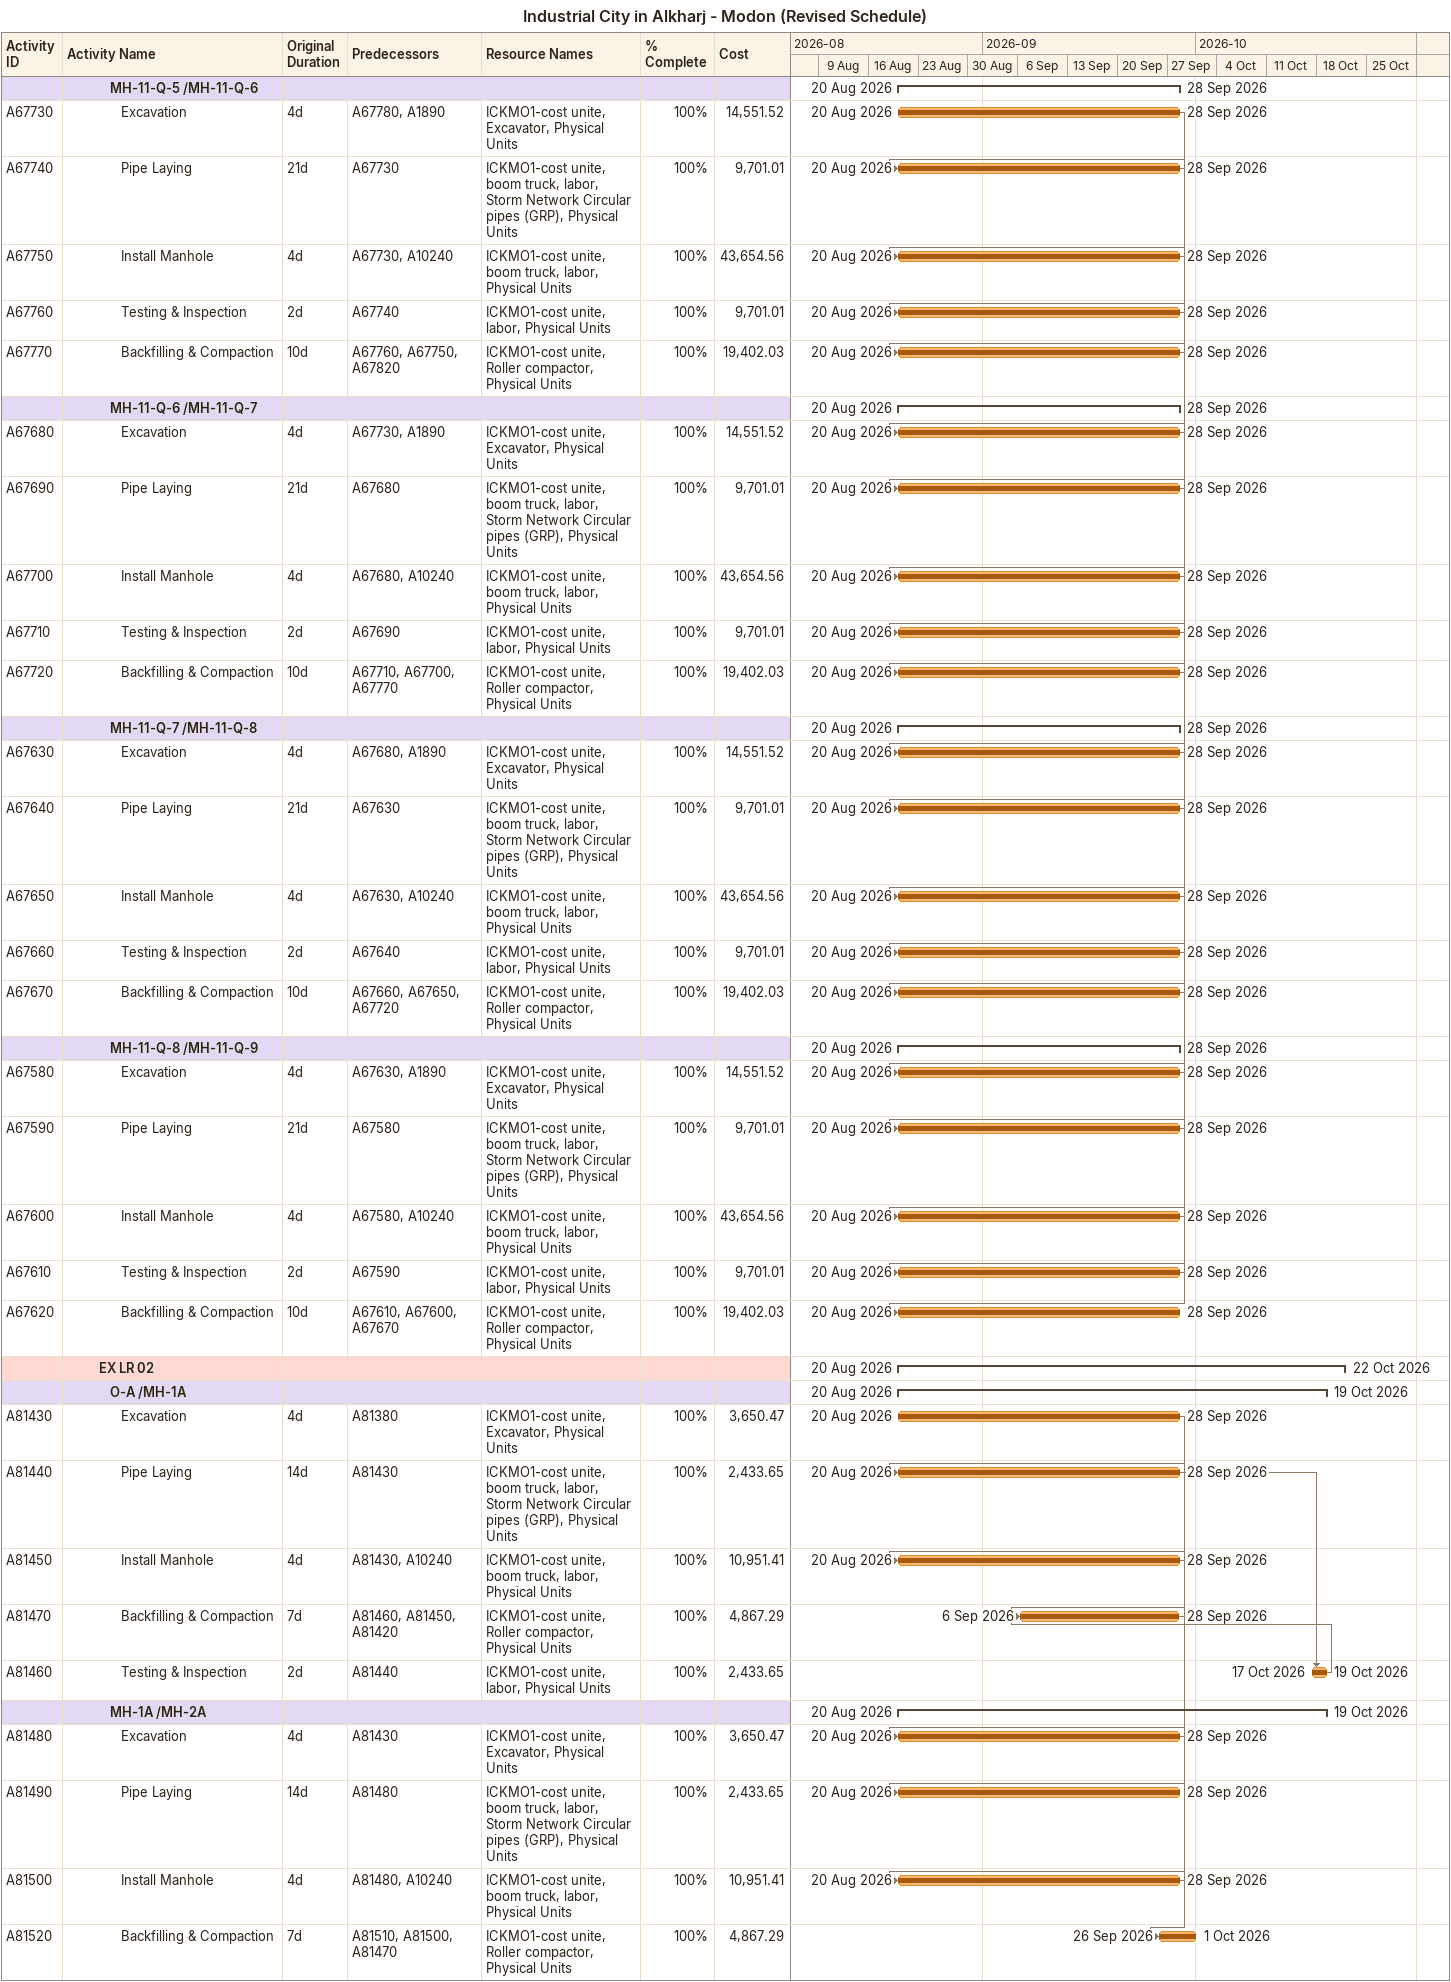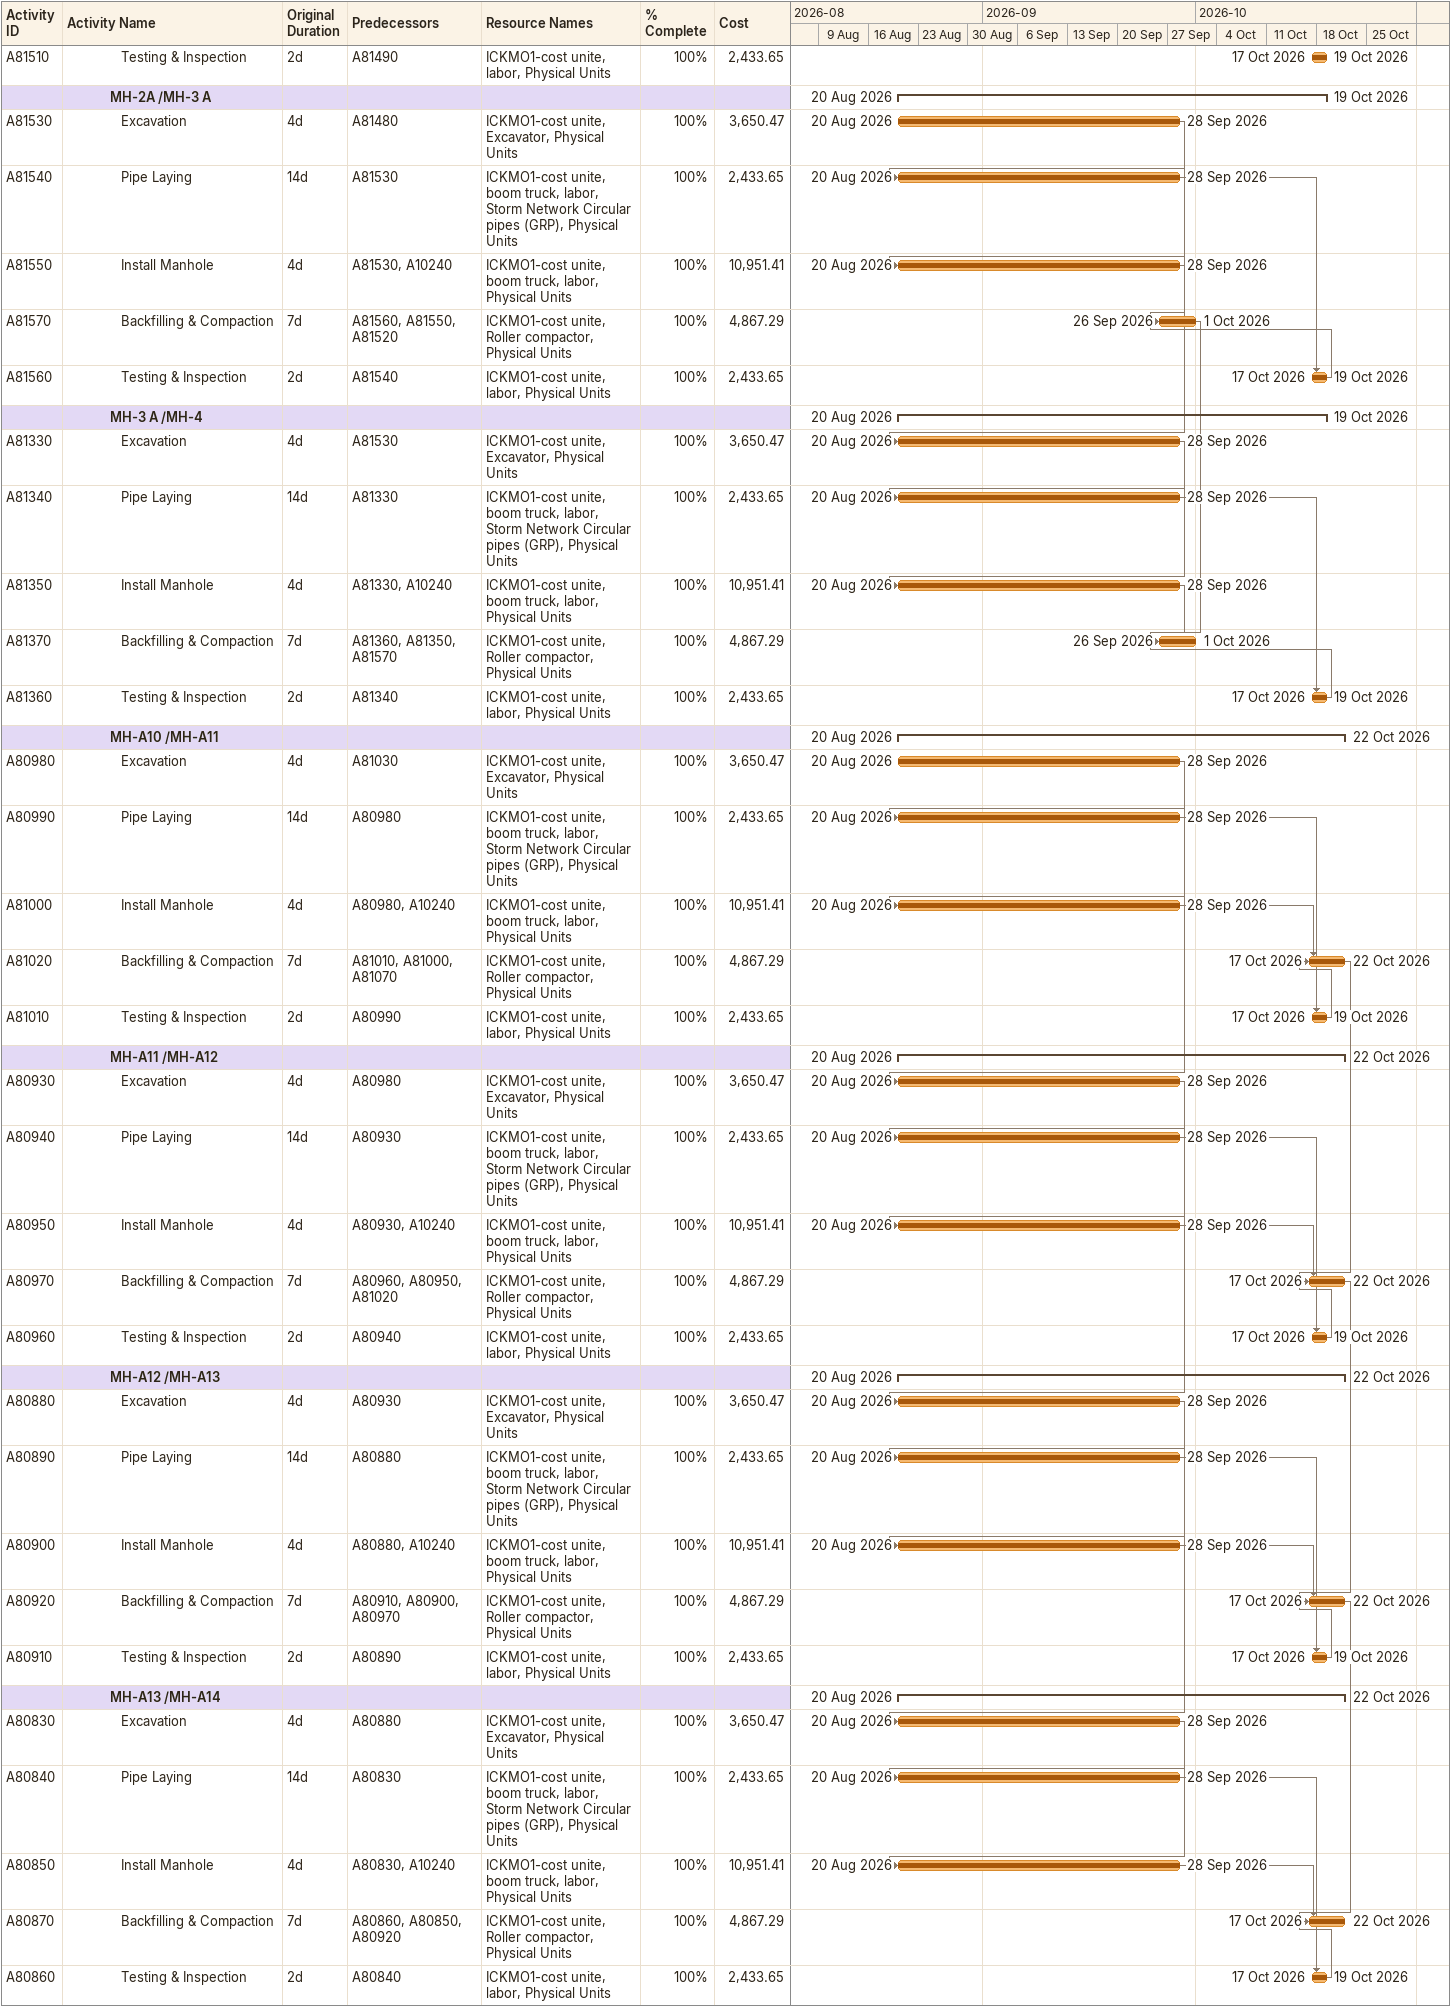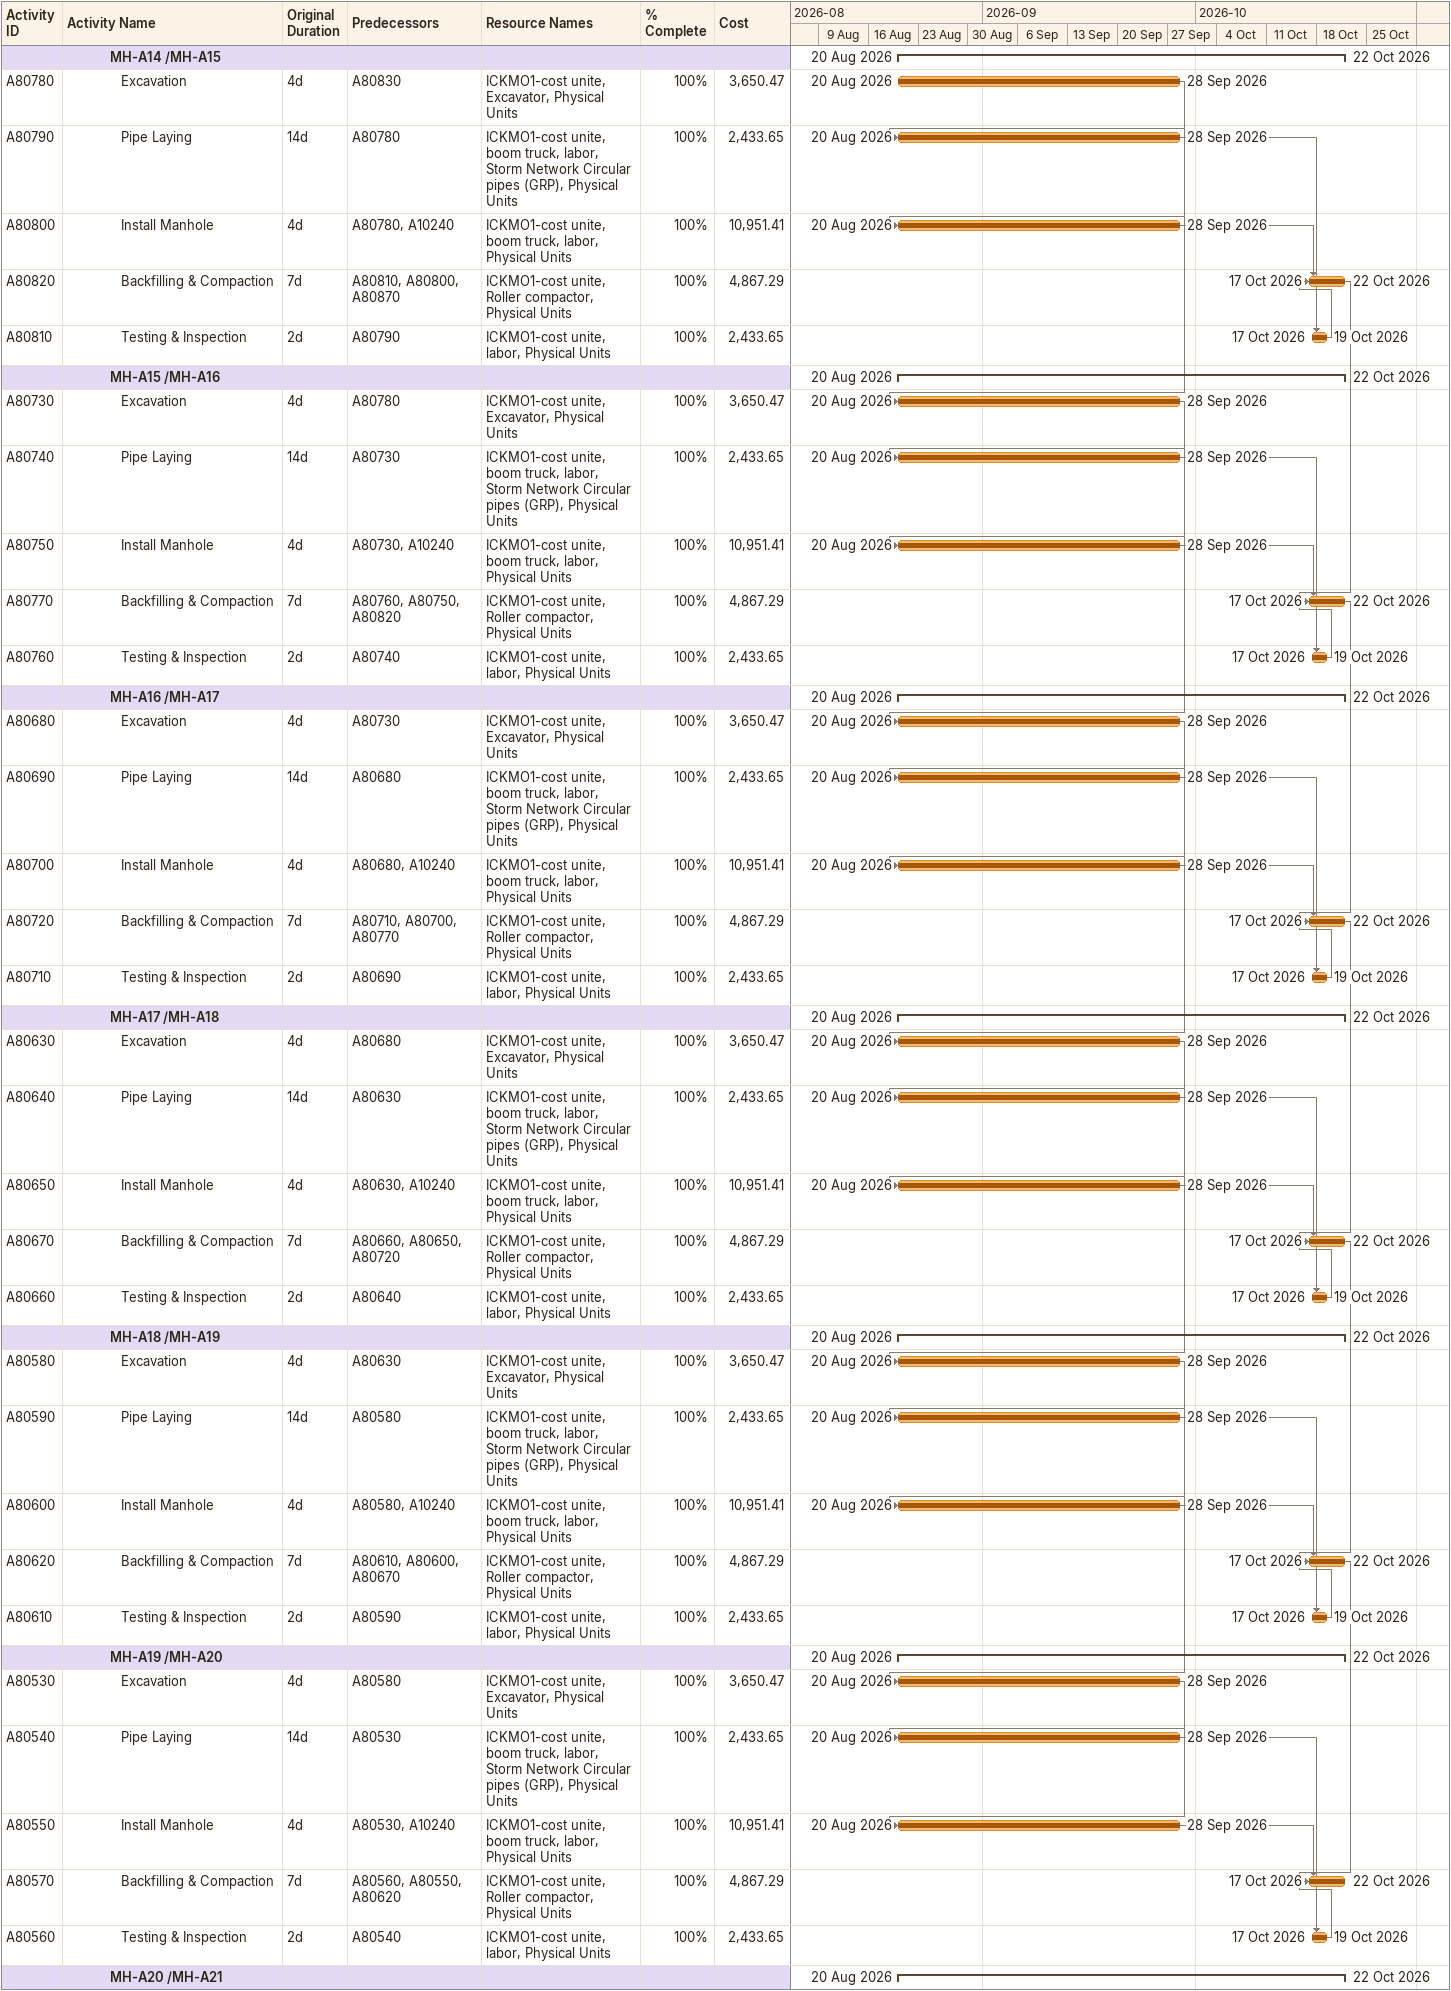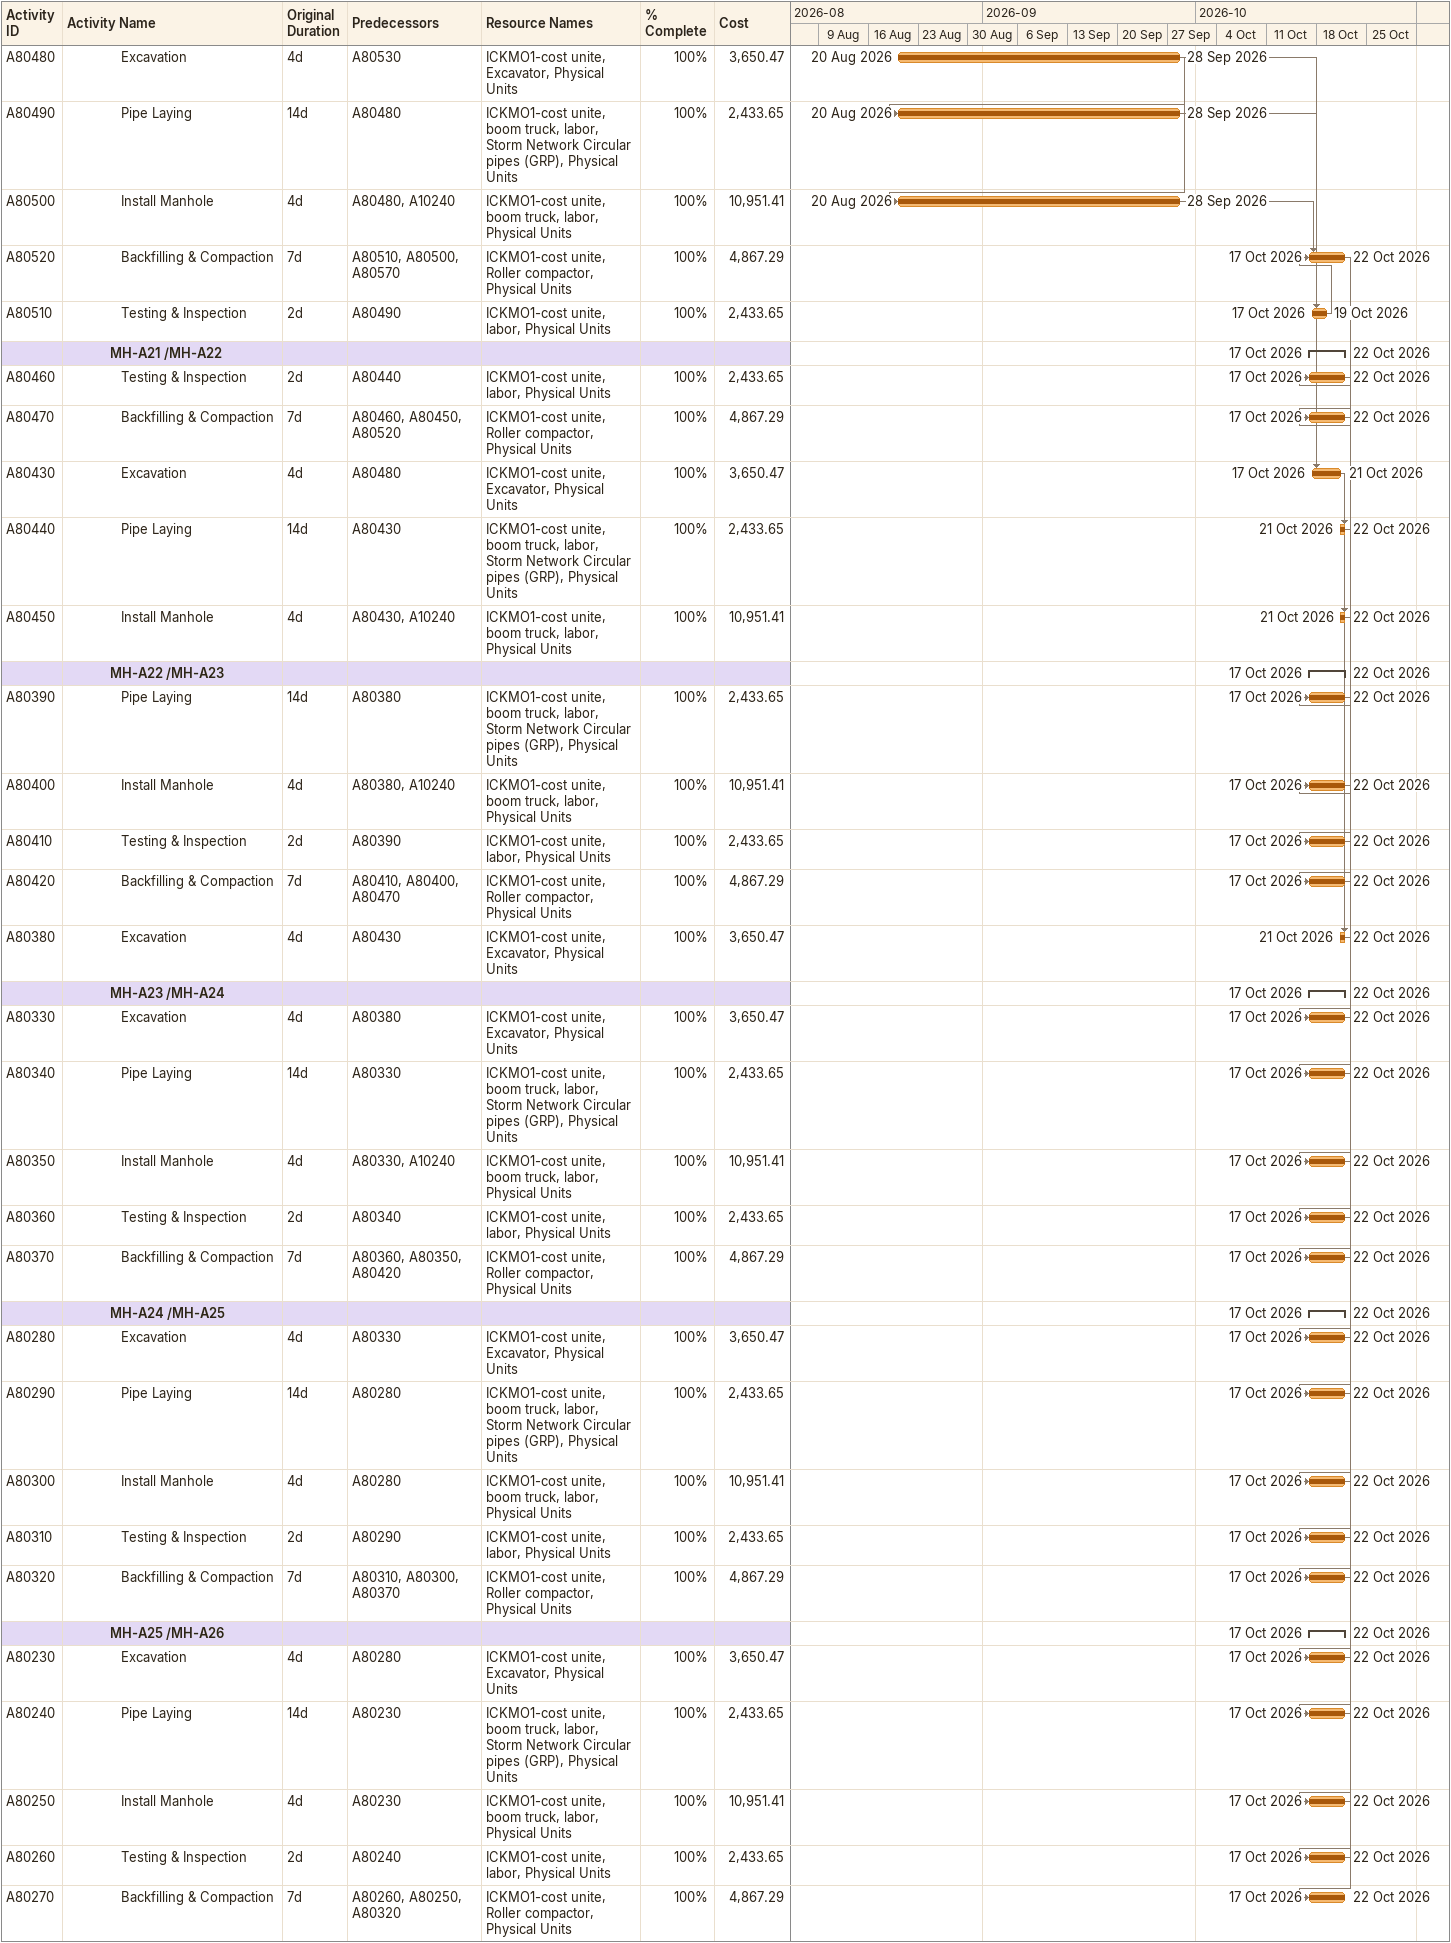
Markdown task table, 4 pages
Industrial City in Alkharj - Modon (Revised Schedule)

| ID | Level | Task | Original duration | Start | Finish | Predecessors | Resources | % complete | Cost |
|---|---|---|---|---|---|---|---|---|---|
|  | 5 | **MH-11-Q-5 /MH-11-Q-6** |  | 2026-08-20 | 2026-09-28 |  |  |  |  |
| A67730 | 6 | Excavation | 4d | 2026-08-20 | 2026-09-28 | A67780, A1890 | ICKMO1-cost unite, Excavator, Physical Units | 100 | 14551.52 |
| A67740 | 6 | Pipe Laying | 21d | 2026-08-20 | 2026-09-28 | A67730 | ICKMO1-cost unite, boom truck, labor, Storm Network Circular pipes (GRP), Physical Units | 100 | 9701.01 |
| A67750 | 6 | Install Manhole | 4d | 2026-08-20 | 2026-09-28 | A67730, A10240 | ICKMO1-cost unite, boom truck, labor, Physical Units | 100 | 43654.56 |
| A67760 | 6 | Testing & Inspection | 2d | 2026-08-20 | 2026-09-28 | A67740 | ICKMO1-cost unite, labor, Physical Units | 100 | 9701.01 |
| A67770 | 6 | Backfilling & Compaction | 10d | 2026-08-20 | 2026-09-28 | A67760, A67750, A67820 | ICKMO1-cost unite, Roller compactor, Physical Units | 100 | 19402.03 |
|  | 5 | **MH-11-Q-6 /MH-11-Q-7** |  | 2026-08-20 | 2026-09-28 |  |  |  |  |
| A67680 | 6 | Excavation | 4d | 2026-08-20 | 2026-09-28 | A67730, A1890 | ICKMO1-cost unite, Excavator, Physical Units | 100 | 14551.52 |
| A67690 | 6 | Pipe Laying | 21d | 2026-08-20 | 2026-09-28 | A67680 | ICKMO1-cost unite, boom truck, labor, Storm Network Circular pipes (GRP), Physical Units | 100 | 9701.01 |
| A67700 | 6 | Install Manhole | 4d | 2026-08-20 | 2026-09-28 | A67680, A10240 | ICKMO1-cost unite, boom truck, labor, Physical Units | 100 | 43654.56 |
| A67710 | 6 | Testing & Inspection | 2d | 2026-08-20 | 2026-09-28 | A67690 | ICKMO1-cost unite, labor, Physical Units | 100 | 9701.01 |
| A67720 | 6 | Backfilling & Compaction | 10d | 2026-08-20 | 2026-09-28 | A67710, A67700, A67770 | ICKMO1-cost unite, Roller compactor, Physical Units | 100 | 19402.03 |
|  | 5 | **MH-11-Q-7 /MH-11-Q-8** |  | 2026-08-20 | 2026-09-28 |  |  |  |  |
| A67630 | 6 | Excavation | 4d | 2026-08-20 | 2026-09-28 | A67680, A1890 | ICKMO1-cost unite, Excavator, Physical Units | 100 | 14551.52 |
| A67640 | 6 | Pipe Laying | 21d | 2026-08-20 | 2026-09-28 | A67630 | ICKMO1-cost unite, boom truck, labor, Storm Network Circular pipes (GRP), Physical Units | 100 | 9701.01 |
| A67650 | 6 | Install Manhole | 4d | 2026-08-20 | 2026-09-28 | A67630, A10240 | ICKMO1-cost unite, boom truck, labor, Physical Units | 100 | 43654.56 |
| A67660 | 6 | Testing & Inspection | 2d | 2026-08-20 | 2026-09-28 | A67640 | ICKMO1-cost unite, labor, Physical Units | 100 | 9701.01 |
| A67670 | 6 | Backfilling & Compaction | 10d | 2026-08-20 | 2026-09-28 | A67660, A67650, A67720 | ICKMO1-cost unite, Roller compactor, Physical Units | 100 | 19402.03 |
|  | 5 | **MH-11-Q-8 /MH-11-Q-9** |  | 2026-08-20 | 2026-09-28 |  |  |  |  |
| A67580 | 6 | Excavation | 4d | 2026-08-20 | 2026-09-28 | A67630, A1890 | ICKMO1-cost unite, Excavator, Physical Units | 100 | 14551.52 |
| A67590 | 6 | Pipe Laying | 21d | 2026-08-20 | 2026-09-28 | A67580 | ICKMO1-cost unite, boom truck, labor, Storm Network Circular pipes (GRP), Physical Units | 100 | 9701.01 |
| A67600 | 6 | Install Manhole | 4d | 2026-08-20 | 2026-09-28 | A67580, A10240 | ICKMO1-cost unite, boom truck, labor, Physical Units | 100 | 43654.56 |
| A67610 | 6 | Testing & Inspection | 2d | 2026-08-20 | 2026-09-28 | A67590 | ICKMO1-cost unite, labor, Physical Units | 100 | 9701.01 |
| A67620 | 6 | Backfilling & Compaction | 10d | 2026-08-20 | 2026-09-28 | A67610, A67600, A67670 | ICKMO1-cost unite, Roller compactor, Physical Units | 100 | 19402.03 |
|  | 4 | **EX LR 02** |  | 2026-08-20 | 2026-10-22 |  |  |  |  |
|  | 5 | **O-A /MH-1A** |  | 2026-08-20 | 2026-10-19 |  |  |  |  |
| A81430 | 6 | Excavation | 4d | 2026-08-20 | 2026-09-28 | A81380 | ICKMO1-cost unite, Excavator, Physical Units | 100 | 3650.47 |
| A81440 | 6 | Pipe Laying | 14d | 2026-08-20 | 2026-09-28 | A81430 | ICKMO1-cost unite, boom truck, labor, Storm Network Circular pipes (GRP), Physical Units | 100 | 2433.65 |
| A81450 | 6 | Install Manhole | 4d | 2026-08-20 | 2026-09-28 | A81430, A10240 | ICKMO1-cost unite, boom truck, labor, Physical Units | 100 | 10951.41 |
| A81470 | 6 | Backfilling & Compaction | 7d | 2026-09-06 | 2026-09-28 | A81460, A81450, A81420 | ICKMO1-cost unite, Roller compactor, Physical Units | 100 | 4867.29 |
| A81460 | 6 | Testing & Inspection | 2d | 2026-10-17 | 2026-10-19 | A81440 | ICKMO1-cost unite, labor, Physical Units | 100 | 2433.65 |
|  | 5 | **MH-1A /MH-2A** |  | 2026-08-20 | 2026-10-19 |  |  |  |  |
| A81480 | 6 | Excavation | 4d | 2026-08-20 | 2026-09-28 | A81430 | ICKMO1-cost unite, Excavator, Physical Units | 100 | 3650.47 |
| A81490 | 6 | Pipe Laying | 14d | 2026-08-20 | 2026-09-28 | A81480 | ICKMO1-cost unite, boom truck, labor, Storm Network Circular pipes (GRP), Physical Units | 100 | 2433.65 |
| A81500 | 6 | Install Manhole | 4d | 2026-08-20 | 2026-09-28 | A81480, A10240 | ICKMO1-cost unite, boom truck, labor, Physical Units | 100 | 10951.41 |
| A81520 | 6 | Backfilling & Compaction | 7d | 2026-09-26 | 2026-10-01 | A81510, A81500, A81470 | ICKMO1-cost unite, Roller compactor, Physical Units | 100 | 4867.29 |
| A81510 | 6 | Testing & Inspection | 2d | 2026-10-17 | 2026-10-19 | A81490 | ICKMO1-cost unite, labor, Physical Units | 100 | 2433.65 |
|  | 5 | **MH-2A /MH-3 A** |  | 2026-08-20 | 2026-10-19 |  |  |  |  |
| A81530 | 6 | Excavation | 4d | 2026-08-20 | 2026-09-28 | A81480 | ICKMO1-cost unite, Excavator, Physical Units | 100 | 3650.47 |
| A81540 | 6 | Pipe Laying | 14d | 2026-08-20 | 2026-09-28 | A81530 | ICKMO1-cost unite, boom truck, labor, Storm Network Circular pipes (GRP), Physical Units | 100 | 2433.65 |
| A81550 | 6 | Install Manhole | 4d | 2026-08-20 | 2026-09-28 | A81530, A10240 | ICKMO1-cost unite, boom truck, labor, Physical Units | 100 | 10951.41 |
| A81570 | 6 | Backfilling & Compaction | 7d | 2026-09-26 | 2026-10-01 | A81560, A81550, A81520 | ICKMO1-cost unite, Roller compactor, Physical Units | 100 | 4867.29 |
| A81560 | 6 | Testing & Inspection | 2d | 2026-10-17 | 2026-10-19 | A81540 | ICKMO1-cost unite, labor, Physical Units | 100 | 2433.65 |
|  | 5 | **MH-3 A /MH-4** |  | 2026-08-20 | 2026-10-19 |  |  |  |  |
| A81330 | 6 | Excavation | 4d | 2026-08-20 | 2026-09-28 | A81530 | ICKMO1-cost unite, Excavator, Physical Units | 100 | 3650.47 |
| A81340 | 6 | Pipe Laying | 14d | 2026-08-20 | 2026-09-28 | A81330 | ICKMO1-cost unite, boom truck, labor, Storm Network Circular pipes (GRP), Physical Units | 100 | 2433.65 |
| A81350 | 6 | Install Manhole | 4d | 2026-08-20 | 2026-09-28 | A81330, A10240 | ICKMO1-cost unite, boom truck, labor, Physical Units | 100 | 10951.41 |
| A81370 | 6 | Backfilling & Compaction | 7d | 2026-09-26 | 2026-10-01 | A81360, A81350, A81570 | ICKMO1-cost unite, Roller compactor, Physical Units | 100 | 4867.29 |
| A81360 | 6 | Testing & Inspection | 2d | 2026-10-17 | 2026-10-19 | A81340 | ICKMO1-cost unite, labor, Physical Units | 100 | 2433.65 |
|  | 5 | **MH-A10 /MH-A11** |  | 2026-08-20 | 2026-10-22 |  |  |  |  |
| A80980 | 6 | Excavation | 4d | 2026-08-20 | 2026-09-28 | A81030 | ICKMO1-cost unite, Excavator, Physical Units | 100 | 3650.47 |
| A80990 | 6 | Pipe Laying | 14d | 2026-08-20 | 2026-09-28 | A80980 | ICKMO1-cost unite, boom truck, labor, Storm Network Circular pipes (GRP), Physical Units | 100 | 2433.65 |
| A81000 | 6 | Install Manhole | 4d | 2026-08-20 | 2026-09-28 | A80980, A10240 | ICKMO1-cost unite, boom truck, labor, Physical Units | 100 | 10951.41 |
| A81020 | 6 | Backfilling & Compaction | 7d | 2026-10-17 | 2026-10-22 | A81010, A81000, A81070 | ICKMO1-cost unite, Roller compactor, Physical Units | 100 | 4867.29 |
| A81010 | 6 | Testing & Inspection | 2d | 2026-10-17 | 2026-10-19 | A80990 | ICKMO1-cost unite, labor, Physical Units | 100 | 2433.65 |
|  | 5 | **MH-A11 /MH-A12** |  | 2026-08-20 | 2026-10-22 |  |  |  |  |
| A80930 | 6 | Excavation | 4d | 2026-08-20 | 2026-09-28 | A80980 | ICKMO1-cost unite, Excavator, Physical Units | 100 | 3650.47 |
| A80940 | 6 | Pipe Laying | 14d | 2026-08-20 | 2026-09-28 | A80930 | ICKMO1-cost unite, boom truck, labor, Storm Network Circular pipes (GRP), Physical Units | 100 | 2433.65 |
| A80950 | 6 | Install Manhole | 4d | 2026-08-20 | 2026-09-28 | A80930, A10240 | ICKMO1-cost unite, boom truck, labor, Physical Units | 100 | 10951.41 |
| A80970 | 6 | Backfilling & Compaction | 7d | 2026-10-17 | 2026-10-22 | A80960, A80950, A81020 | ICKMO1-cost unite, Roller compactor, Physical Units | 100 | 4867.29 |
| A80960 | 6 | Testing & Inspection | 2d | 2026-10-17 | 2026-10-19 | A80940 | ICKMO1-cost unite, labor, Physical Units | 100 | 2433.65 |
|  | 5 | **MH-A12 /MH-A13** |  | 2026-08-20 | 2026-10-22 |  |  |  |  |
| A80880 | 6 | Excavation | 4d | 2026-08-20 | 2026-09-28 | A80930 | ICKMO1-cost unite, Excavator, Physical Units | 100 | 3650.47 |
| A80890 | 6 | Pipe Laying | 14d | 2026-08-20 | 2026-09-28 | A80880 | ICKMO1-cost unite, boom truck, labor, Storm Network Circular pipes (GRP), Physical Units | 100 | 2433.65 |
| A80900 | 6 | Install Manhole | 4d | 2026-08-20 | 2026-09-28 | A80880, A10240 | ICKMO1-cost unite, boom truck, labor, Physical Units | 100 | 10951.41 |
| A80920 | 6 | Backfilling & Compaction | 7d | 2026-10-17 | 2026-10-22 | A80910, A80900, A80970 | ICKMO1-cost unite, Roller compactor, Physical Units | 100 | 4867.29 |
| A80910 | 6 | Testing & Inspection | 2d | 2026-10-17 | 2026-10-19 | A80890 | ICKMO1-cost unite, labor, Physical Units | 100 | 2433.65 |
|  | 5 | **MH-A13 /MH-A14** |  | 2026-08-20 | 2026-10-22 |  |  |  |  |
| A80830 | 6 | Excavation | 4d | 2026-08-20 | 2026-09-28 | A80880 | ICKMO1-cost unite, Excavator, Physical Units | 100 | 3650.47 |
| A80840 | 6 | Pipe Laying | 14d | 2026-08-20 | 2026-09-28 | A80830 | ICKMO1-cost unite, boom truck, labor, Storm Network Circular pipes (GRP), Physical Units | 100 | 2433.65 |
| A80850 | 6 | Install Manhole | 4d | 2026-08-20 | 2026-09-28 | A80830, A10240 | ICKMO1-cost unite, boom truck, labor, Physical Units | 100 | 10951.41 |
| A80870 | 6 | Backfilling & Compaction | 7d | 2026-10-17 | 2026-10-22 | A80860, A80850, A80920 | ICKMO1-cost unite, Roller compactor, Physical Units | 100 | 4867.29 |
| A80860 | 6 | Testing & Inspection | 2d | 2026-10-17 | 2026-10-19 | A80840 | ICKMO1-cost unite, labor, Physical Units | 100 | 2433.65 |
|  | 5 | **MH-A14 /MH-A15** |  | 2026-08-20 | 2026-10-22 |  |  |  |  |
| A80780 | 6 | Excavation | 4d | 2026-08-20 | 2026-09-28 | A80830 | ICKMO1-cost unite, Excavator, Physical Units | 100 | 3650.47 |
| A80790 | 6 | Pipe Laying | 14d | 2026-08-20 | 2026-09-28 | A80780 | ICKMO1-cost unite, boom truck, labor, Storm Network Circular pipes (GRP), Physical Units | 100 | 2433.65 |
| A80800 | 6 | Install Manhole | 4d | 2026-08-20 | 2026-09-28 | A80780, A10240 | ICKMO1-cost unite, boom truck, labor, Physical Units | 100 | 10951.41 |
| A80820 | 6 | Backfilling & Compaction | 7d | 2026-10-17 | 2026-10-22 | A80810, A80800, A80870 | ICKMO1-cost unite, Roller compactor, Physical Units | 100 | 4867.29 |
| A80810 | 6 | Testing & Inspection | 2d | 2026-10-17 | 2026-10-19 | A80790 | ICKMO1-cost unite, labor, Physical Units | 100 | 2433.65 |
|  | 5 | **MH-A15 /MH-A16** |  | 2026-08-20 | 2026-10-22 |  |  |  |  |
| A80730 | 6 | Excavation | 4d | 2026-08-20 | 2026-09-28 | A80780 | ICKMO1-cost unite, Excavator, Physical Units | 100 | 3650.47 |
| A80740 | 6 | Pipe Laying | 14d | 2026-08-20 | 2026-09-28 | A80730 | ICKMO1-cost unite, boom truck, labor, Storm Network Circular pipes (GRP), Physical Units | 100 | 2433.65 |
| A80750 | 6 | Install Manhole | 4d | 2026-08-20 | 2026-09-28 | A80730, A10240 | ICKMO1-cost unite, boom truck, labor, Physical Units | 100 | 10951.41 |
| A80770 | 6 | Backfilling & Compaction | 7d | 2026-10-17 | 2026-10-22 | A80760, A80750, A80820 | ICKMO1-cost unite, Roller compactor, Physical Units | 100 | 4867.29 |
| A80760 | 6 | Testing & Inspection | 2d | 2026-10-17 | 2026-10-19 | A80740 | ICKMO1-cost unite, labor, Physical Units | 100 | 2433.65 |
|  | 5 | **MH-A16 /MH-A17** |  | 2026-08-20 | 2026-10-22 |  |  |  |  |
| A80680 | 6 | Excavation | 4d | 2026-08-20 | 2026-09-28 | A80730 | ICKMO1-cost unite, Excavator, Physical Units | 100 | 3650.47 |
| A80690 | 6 | Pipe Laying | 14d | 2026-08-20 | 2026-09-28 | A80680 | ICKMO1-cost unite, boom truck, labor, Storm Network Circular pipes (GRP), Physical Units | 100 | 2433.65 |
| A80700 | 6 | Install Manhole | 4d | 2026-08-20 | 2026-09-28 | A80680, A10240 | ICKMO1-cost unite, boom truck, labor, Physical Units | 100 | 10951.41 |
| A80720 | 6 | Backfilling & Compaction | 7d | 2026-10-17 | 2026-10-22 | A80710, A80700, A80770 | ICKMO1-cost unite, Roller compactor, Physical Units | 100 | 4867.29 |
| A80710 | 6 | Testing & Inspection | 2d | 2026-10-17 | 2026-10-19 | A80690 | ICKMO1-cost unite, labor, Physical Units | 100 | 2433.65 |
|  | 5 | **MH-A17 /MH-A18** |  | 2026-08-20 | 2026-10-22 |  |  |  |  |
| A80630 | 6 | Excavation | 4d | 2026-08-20 | 2026-09-28 | A80680 | ICKMO1-cost unite, Excavator, Physical Units | 100 | 3650.47 |
| A80640 | 6 | Pipe Laying | 14d | 2026-08-20 | 2026-09-28 | A80630 | ICKMO1-cost unite, boom truck, labor, Storm Network Circular pipes (GRP), Physical Units | 100 | 2433.65 |
| A80650 | 6 | Install Manhole | 4d | 2026-08-20 | 2026-09-28 | A80630, A10240 | ICKMO1-cost unite, boom truck, labor, Physical Units | 100 | 10951.41 |
| A80670 | 6 | Backfilling & Compaction | 7d | 2026-10-17 | 2026-10-22 | A80660, A80650, A80720 | ICKMO1-cost unite, Roller compactor, Physical Units | 100 | 4867.29 |
| A80660 | 6 | Testing & Inspection | 2d | 2026-10-17 | 2026-10-19 | A80640 | ICKMO1-cost unite, labor, Physical Units | 100 | 2433.65 |
|  | 5 | **MH-A18 /MH-A19** |  | 2026-08-20 | 2026-10-22 |  |  |  |  |
| A80580 | 6 | Excavation | 4d | 2026-08-20 | 2026-09-28 | A80630 | ICKMO1-cost unite, Excavator, Physical Units | 100 | 3650.47 |
| A80590 | 6 | Pipe Laying | 14d | 2026-08-20 | 2026-09-28 | A80580 | ICKMO1-cost unite, boom truck, labor, Storm Network Circular pipes (GRP), Physical Units | 100 | 2433.65 |
| A80600 | 6 | Install Manhole | 4d | 2026-08-20 | 2026-09-28 | A80580, A10240 | ICKMO1-cost unite, boom truck, labor, Physical Units | 100 | 10951.41 |
| A80620 | 6 | Backfilling & Compaction | 7d | 2026-10-17 | 2026-10-22 | A80610, A80600, A80670 | ICKMO1-cost unite, Roller compactor, Physical Units | 100 | 4867.29 |
| A80610 | 6 | Testing & Inspection | 2d | 2026-10-17 | 2026-10-19 | A80590 | ICKMO1-cost unite, labor, Physical Units | 100 | 2433.65 |
|  | 5 | **MH-A19 /MH-A20** |  | 2026-08-20 | 2026-10-22 |  |  |  |  |
| A80530 | 6 | Excavation | 4d | 2026-08-20 | 2026-09-28 | A80580 | ICKMO1-cost unite, Excavator, Physical Units | 100 | 3650.47 |
| A80540 | 6 | Pipe Laying | 14d | 2026-08-20 | 2026-09-28 | A80530 | ICKMO1-cost unite, boom truck, labor, Storm Network Circular pipes (GRP), Physical Units | 100 | 2433.65 |
| A80550 | 6 | Install Manhole | 4d | 2026-08-20 | 2026-09-28 | A80530, A10240 | ICKMO1-cost unite, boom truck, labor, Physical Units | 100 | 10951.41 |
| A80570 | 6 | Backfilling & Compaction | 7d | 2026-10-17 | 2026-10-22 | A80560, A80550, A80620 | ICKMO1-cost unite, Roller compactor, Physical Units | 100 | 4867.29 |
| A80560 | 6 | Testing & Inspection | 2d | 2026-10-17 | 2026-10-19 | A80540 | ICKMO1-cost unite, labor, Physical Units | 100 | 2433.65 |
|  | 5 | **MH-A20 /MH-A21** |  | 2026-08-20 | 2026-10-22 |  |  |  |  |
| A80480 | 6 | Excavation | 4d | 2026-08-20 | 2026-09-28 | A80530 | ICKMO1-cost unite, Excavator, Physical Units | 100 | 3650.47 |
| A80490 | 6 | Pipe Laying | 14d | 2026-08-20 | 2026-09-28 | A80480 | ICKMO1-cost unite, boom truck, labor, Storm Network Circular pipes (GRP), Physical Units | 100 | 2433.65 |
| A80500 | 6 | Install Manhole | 4d | 2026-08-20 | 2026-09-28 | A80480, A10240 | ICKMO1-cost unite, boom truck, labor, Physical Units | 100 | 10951.41 |
| A80520 | 6 | Backfilling & Compaction | 7d | 2026-10-17 | 2026-10-22 | A80510, A80500, A80570 | ICKMO1-cost unite, Roller compactor, Physical Units | 100 | 4867.29 |
| A80510 | 6 | Testing & Inspection | 2d | 2026-10-17 | 2026-10-19 | A80490 | ICKMO1-cost unite, labor, Physical Units | 100 | 2433.65 |
|  | 5 | **MH-A21 /MH-A22** |  | 2026-10-17 | 2026-10-22 |  |  |  |  |
| A80460 | 6 | Testing & Inspection | 2d | 2026-10-17 | 2026-10-22 | A80440 | ICKMO1-cost unite, labor, Physical Units | 100 | 2433.65 |
| A80470 | 6 | Backfilling & Compaction | 7d | 2026-10-17 | 2026-10-22 | A80460, A80450, A80520 | ICKMO1-cost unite, Roller compactor, Physical Units | 100 | 4867.29 |
| A80430 | 6 | Excavation | 4d | 2026-10-17 | 2026-10-21 | A80480 | ICKMO1-cost unite, Excavator, Physical Units | 100 | 3650.47 |
| A80440 | 6 | Pipe Laying | 14d | 2026-10-21 | 2026-10-22 | A80430 | ICKMO1-cost unite, boom truck, labor, Storm Network Circular pipes (GRP), Physical Units | 100 | 2433.65 |
| A80450 | 6 | Install Manhole | 4d | 2026-10-21 | 2026-10-22 | A80430, A10240 | ICKMO1-cost unite, boom truck, labor, Physical Units | 100 | 10951.41 |
|  | 5 | **MH-A22 /MH-A23** |  | 2026-10-17 | 2026-10-22 |  |  |  |  |
| A80390 | 6 | Pipe Laying | 14d | 2026-10-17 | 2026-10-22 | A80380 | ICKMO1-cost unite, boom truck, labor, Storm Network Circular pipes (GRP), Physical Units | 100 | 2433.65 |
| A80400 | 6 | Install Manhole | 4d | 2026-10-17 | 2026-10-22 | A80380, A10240 | ICKMO1-cost unite, boom truck, labor, Physical Units | 100 | 10951.41 |
| A80410 | 6 | Testing & Inspection | 2d | 2026-10-17 | 2026-10-22 | A80390 | ICKMO1-cost unite, labor, Physical Units | 100 | 2433.65 |
| A80420 | 6 | Backfilling & Compaction | 7d | 2026-10-17 | 2026-10-22 | A80410, A80400, A80470 | ICKMO1-cost unite, Roller compactor, Physical Units | 100 | 4867.29 |
| A80380 | 6 | Excavation | 4d | 2026-10-21 | 2026-10-22 | A80430 | ICKMO1-cost unite, Excavator, Physical Units | 100 | 3650.47 |
|  | 5 | **MH-A23 /MH-A24** |  | 2026-10-17 | 2026-10-22 |  |  |  |  |
| A80330 | 6 | Excavation | 4d | 2026-10-17 | 2026-10-22 | A80380 | ICKMO1-cost unite, Excavator, Physical Units | 100 | 3650.47 |
| A80340 | 6 | Pipe Laying | 14d | 2026-10-17 | 2026-10-22 | A80330 | ICKMO1-cost unite, boom truck, labor, Storm Network Circular pipes (GRP), Physical Units | 100 | 2433.65 |
| A80350 | 6 | Install Manhole | 4d | 2026-10-17 | 2026-10-22 | A80330, A10240 | ICKMO1-cost unite, boom truck, labor, Physical Units | 100 | 10951.41 |
| A80360 | 6 | Testing & Inspection | 2d | 2026-10-17 | 2026-10-22 | A80340 | ICKMO1-cost unite, labor, Physical Units | 100 | 2433.65 |
| A80370 | 6 | Backfilling & Compaction | 7d | 2026-10-17 | 2026-10-22 | A80360, A80350, A80420 | ICKMO1-cost unite, Roller compactor, Physical Units | 100 | 4867.29 |
|  | 5 | **MH-A24 /MH-A25** |  | 2026-10-17 | 2026-10-22 |  |  |  |  |
| A80280 | 6 | Excavation | 4d | 2026-10-17 | 2026-10-22 | A80330 | ICKMO1-cost unite, Excavator, Physical Units | 100 | 3650.47 |
| A80290 | 6 | Pipe Laying | 14d | 2026-10-17 | 2026-10-22 | A80280 | ICKMO1-cost unite, boom truck, labor, Storm Network Circular pipes (GRP), Physical Units | 100 | 2433.65 |
| A80300 | 6 | Install Manhole | 4d | 2026-10-17 | 2026-10-22 | A80280 | ICKMO1-cost unite, boom truck, labor, Physical Units | 100 | 10951.41 |
| A80310 | 6 | Testing & Inspection | 2d | 2026-10-17 | 2026-10-22 | A80290 | ICKMO1-cost unite, labor, Physical Units | 100 | 2433.65 |
| A80320 | 6 | Backfilling & Compaction | 7d | 2026-10-17 | 2026-10-22 | A80310, A80300, A80370 | ICKMO1-cost unite, Roller compactor, Physical Units | 100 | 4867.29 |
|  | 5 | **MH-A25 /MH-A26** |  | 2026-10-17 | 2026-10-22 |  |  |  |  |
| A80230 | 6 | Excavation | 4d | 2026-10-17 | 2026-10-22 | A80280 | ICKMO1-cost unite, Excavator, Physical Units | 100 | 3650.47 |
| A80240 | 6 | Pipe Laying | 14d | 2026-10-17 | 2026-10-22 | A80230 | ICKMO1-cost unite, boom truck, labor, Storm Network Circular pipes (GRP), Physical Units | 100 | 2433.65 |
| A80250 | 6 | Install Manhole | 4d | 2026-10-17 | 2026-10-22 | A80230 | ICKMO1-cost unite, boom truck, labor, Physical Units | 100 | 10951.41 |
| A80260 | 6 | Testing & Inspection | 2d | 2026-10-17 | 2026-10-22 | A80240 | ICKMO1-cost unite, labor, Physical Units | 100 | 2433.65 |
| A80270 | 6 | Backfilling & Compaction | 7d | 2026-10-17 | 2026-10-22 | A80260, A80250, A80320 | ICKMO1-cost unite, Roller compactor, Physical Units | 100 | 4867.29 |
